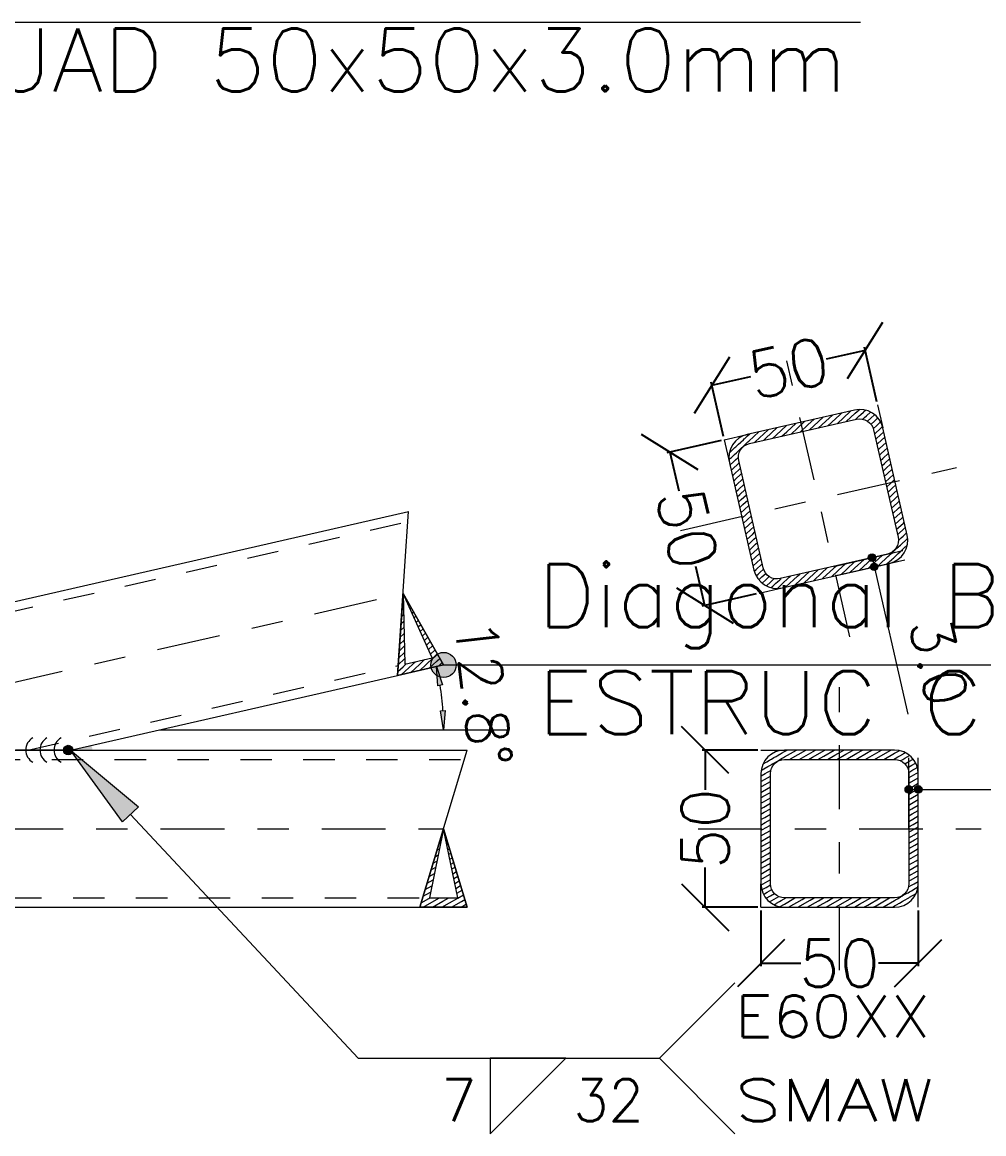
# Model space of a CAD drawing. Header units: millimetres. Extents: x 3028.5 to 3057.3, y 108.4 to 144.6.
# Drawn here: x 3051.199 to 3054.257, y 116.25 to 119.784 of the extents above; entities that cross this region are included whole.
import ezdxf
from ezdxf.enums import TextEntityAlignment as Align

# ---------------------------------------------------------------- set-up
doc = ezdxf.new("R2010")
doc.units = ezdxf.units.MM
doc.linetypes.add('CYPE_PUNTO', pattern=[0.075, 0, -0.075])
doc.linetypes.add('CYPE_RAYAPUNTO', pattern=[0.4125, 0.2025, -0.105, 0, -0.105])
for name, color, linetype, lineweight in [('COTAS', 202, 'Continuous', 13), ('EJES', 42, 'CYPE_RAYAPUNTO', 0), ('LINEAS_DE_PROLONGACION_DE_COTAS', 8, 'CYPE_PUNTO', 9), ('LINEAS_OCULTAS', 8, 'CYPE_PUNTO', 9), ('PERFILES', 7, 'Continuous', 9), ('SIMBOLOS_UTILIZADOS_EN_LAS_SOLDADURAS', 140, 'Continuous', 0), ('SOLDADURAS', 150, 'Continuous', 0), ('SOMBREADOS', 8, 'Continuous', 9), ('TEXTOS', 2, 'Continuous', 9)]:
    doc.layers.add(name, color=color, linetype=linetype, lineweight=lineweight)
doc.styles.add('CYPETXT_0.04_romans', font='romans__.ttf', dxfattribs={"height": 0.15})
doc.styles.add('CYPETXT_romans', font='romans__.ttf', dxfattribs={"height": 0.2})
doc.dimstyles.new('cype_oblique', dxfattribs={"dimtxt": 0.15, "dimasz": 0.15, "dimexe": 0.01, "dimexo": 0.01, "dimgap": 0, "dimtad": 0, "dimdec": 4, "dimzin": 0, "dimdsep": 46, "dimtxsty": 'CYPETXT_0.04_romans', "dimblk1": 'OBLIQUE', "dimblk2": 'OBLIQUE', "dimsah": 1, "dimcen": 0.09, "dimadec": 0, "dimazin": 0, "dimtfac": 1, "dimtdec": 4, "dimtofl": 0, "dimtmove": 2, "dimatfit": 3, "dimfxl": 1, "dimtolj": 1, "dimtzin": 0, "dimarcsym": 0})

# ---------------------------------------------------------------- blocks, each defined once
blk = doc.blocks.new('_OBLIQUE')
at = {"color": 0, "linetype": 'ByBlock', "lineweight": -2}
blk.add_line((-0.5, -0.5), (0.5, 0.5), dxfattribs=at)
blk = doc.blocks.new('*D3064')
at = {"layer": 'COTAS', "color": 0, "lineweight": -2, "transparency": 16777216}
for p, q in [((3053.5484, 116.9603), (3053.5484, 116.783)), ((3054.0484, 116.9603), (3054.0484, 116.783)), ((3053.5484, 116.793), (3053.6752, 116.793)), ((3054.0484, 116.793), (3053.9216, 116.793))]:
    blk.add_line(p, q, dxfattribs=at)
at = {"layer": 'Defpoints', "color": 0, "transparency": 16777216}
for p in [(3053.5484, 116.9703), (3054.0484, 116.9703), (3054.0484, 116.793)]:
    blk.add_point(p, dxfattribs=at)
at = {"layer": 'COTAS', "color": 0, "lineweight": -2, "transparency": 16777216, "xscale": 0.15, "yscale": 0.15, "zscale": 0.15, "rotation": 180}
blk.add_blockref('_OBLIQUE', (3053.5484, 116.793), dxfattribs=at)
at = {"layer": 'COTAS', "color": 0, "lineweight": -2, "transparency": 16777216, "xscale": 0.15, "yscale": 0.15, "zscale": 0.15}
blk.add_blockref('_OBLIQUE', (3054.0484, 116.793), dxfattribs=at)
at = {"layer": 'COTAS', "color": 0, "transparency": 16777216, "insert": (3053.7984, 116.793), "char_height": 0.15, "attachment_point": 5, "style": 'CYPETXT_0.04_romans'}
blk.add_mtext('\\A1;50', dxfattribs=at)
blk = doc.blocks.new('*D3065')
at = {"layer": 'COTAS', "color": 0, "lineweight": -2, "transparency": 16777216}
for p, q in [((3053.5384, 117.4703), (3053.3611, 117.4703)), ((3053.3711, 117.4703), (3053.3711, 117.3435)), ((3053.3711, 116.9703), (3053.3711, 117.0971)), ((3053.5384, 116.9703), (3053.3611, 116.9703))]:
    blk.add_line(p, q, dxfattribs=at)
at = {"layer": 'Defpoints', "color": 0, "transparency": 16777216}
for p in [(3053.5484, 117.4703), (3053.3711, 116.9703), (3053.5484, 116.9703)]:
    blk.add_point(p, dxfattribs=at)
at = {"layer": 'COTAS', "color": 0, "lineweight": -2, "transparency": 16777216, "xscale": 0.15, "yscale": 0.15, "zscale": 0.15}
for p, rotation in [((3053.3711, 117.4703), 90), ((3053.3711, 116.9703), 270)]:
    blk.add_blockref('_OBLIQUE', p, dxfattribs=dict(at, rotation=rotation))
at = {"layer": 'COTAS', "color": 0, "transparency": 16777216, "insert": (3053.3711, 117.2203), "char_height": 0.15, "attachment_point": 5, "rotation": 90, "style": 'CYPETXT_0.04_romans'}
blk.add_mtext('\\A1;50', dxfattribs=at)
blk = doc.blocks.new('*D3066')
at = {"layer": 'COTAS', "color": 0, "lineweight": -2, "transparency": 16777216}
for p, q in [((3053.8796, 118.7409), (3053.756, 118.7127)), ((3053.9168, 118.5778), (3053.8774, 118.7506)), ((3053.4293, 118.4667), (3053.3899, 118.6395)), ((3053.3921, 118.6298), (3053.5158, 118.658))]:
    blk.add_line(p, q, dxfattribs=at)
at = {"layer": 'Defpoints', "color": 0, "transparency": 16777216}
for p in [(3053.3921, 118.6298), (3053.919, 118.568), (3053.4315, 118.4569)]:
    blk.add_point(p, dxfattribs=at)
at = {"layer": 'COTAS', "color": 0, "lineweight": -2, "transparency": 16777216, "xscale": 0.15, "yscale": 0.15, "zscale": 0.15}
for p, rotation in [((3053.8796, 118.7409), 12.83849788808078), ((3053.3921, 118.6298), 192.8384978880808)]:
    blk.add_blockref('_OBLIQUE', p, dxfattribs=dict(at, rotation=rotation))
at = {"layer": 'COTAS', "color": 0, "transparency": 16777216, "insert": (3053.6359, 118.6853), "char_height": 0.15, "attachment_point": 5, "rotation": 12.8385, "style": 'CYPETXT_0.04_romans'}
blk.add_mtext('\\A1;50', dxfattribs=at)
blk = doc.blocks.new('*D3067')
at = {"layer": 'COTAS', "color": 0, "lineweight": -2, "transparency": 16777216}
for p, q in [((3053.4218, 118.4547), (3053.2489, 118.4153)), ((3053.2587, 118.4175), (3053.2868, 118.2939)), ((3053.3698, 117.93), (3053.3416, 118.0537)), ((3053.5329, 117.9672), (3053.36, 117.9278))]:
    blk.add_line(p, q, dxfattribs=at)
at = {"layer": 'Defpoints', "color": 0, "transparency": 16777216}
for p in [(3053.4315, 118.4569), (3053.5426, 117.9694), (3053.3698, 117.93)]:
    blk.add_point(p, dxfattribs=at)
at = {"layer": 'COTAS', "color": 0, "lineweight": -2, "transparency": 16777216, "xscale": 0.15, "yscale": 0.15, "zscale": 0.15}
for p, rotation in [((3053.2587, 118.4175), 102.8384978880807), ((3053.3698, 117.93), 282.8384978880807)]:
    blk.add_blockref('_OBLIQUE', p, dxfattribs=dict(at, rotation=rotation))
at = {"layer": 'COTAS', "color": 0, "transparency": 16777216, "insert": (3053.3142, 118.1738), "char_height": 0.15, "attachment_point": 5, "rotation": 282.8385, "style": 'CYPETXT_0.04_romans'}
blk.add_mtext('\\A1;50', dxfattribs=at)

msp = doc.modelspace()

# ---------------------------------------------------------------- hatches: boundary and pattern name
at = {"layer": 'COTAS'}
h = msp.add_hatch(color=256, dxfattribs=at)
edge = h.paths.add_edge_path()
edge.add_arc((3053.90159, 118.082), 0.012, 0, 360)
h = msp.add_hatch(color=256, dxfattribs=at)
edge = h.paths.add_edge_path()
edge.add_arc((3053.90825, 118.05275), 0.012, 0, 360)
for points in [[(3052.52057, 117.67459), (3052.51653, 117.73558), (3052.53546, 117.67746)], [(3052.54463, 117.59593), (3052.53909, 117.53506), (3052.52948, 117.59542)]]:
    msp.add_hatch(color=256, dxfattribs=at).paths.add_polyline_path(points)
h = msp.add_hatch(color=256, dxfattribs=at)
edge = h.paths.add_edge_path()
edge.add_arc((3054.01836, 117.34532), 0.012, 0, 360)
h = msp.add_hatch(color=256, dxfattribs=at)
edge = h.paths.add_edge_path()
edge.add_arc((3054.04835, 117.34532), 0.012, 0, 360)
at = {"layer": 'SIMBOLOS_UTILIZADOS_EN_LAS_SOLDADURAS'}
msp.add_hatch(color=256, dxfattribs=at).paths.add_polyline_path([(3051.56928, 117.28955), (3051.51811, 117.24178), (3051.35262, 117.47032)])
at = {"layer": 'SOLDADURAS'}
h = msp.add_hatch(color=256, dxfattribs=at)
edge = h.paths.add_edge_path()
edge.add_arc((3051.34558, 117.47032), 0.015, 0, 360)
msp.add_hatch(color=256, dxfattribs=at).paths.add_polyline_path([(3051.35262, 117.47032), (3051.42262, 117.47032), (3051.42087, 117.48587)], flags=0)
at = {"layer": 'TEXTOS'}
h = msp.add_hatch(color=256, dxfattribs=at)
edge = h.paths.add_edge_path()
edge.add_arc((3052.53909, 117.74072), 0.04, 0, 360)

# ---------------------------------------------------------------- linework, layer by layer
at = {"layer": 'COTAS'}
for p, q in [((3053.77972, 118.05422), (3053.99908, 118.10422)), ((3053.78638, 118.02498), (3054.00575, 118.07497)), ((3053.90159, 118.082), (3054.01491, 117.58477)), ((3051.6367, 117.53506), (3052.73908, 117.53506)), ((3054.01836, 117.22033), (3054.01836, 117.44532)), ((3054.04835, 117.22033), (3054.04835, 117.44532)), ((3054.01836, 117.34532), (3054.52833, 117.34532))]:
    msp.add_line(p, q, dxfattribs=at)
for points in [[(3052.52057, 117.67459), (3052.51653, 117.73558), (3052.53546, 117.67746)], [(3052.54463, 117.59593), (3052.53909, 117.53506), (3052.52948, 117.59542)]]:
    msp.add_lwpolyline(points, close=True, dxfattribs=at)
for centre in [(3053.90159, 118.082), (3053.90825, 118.05275), (3054.01836, 117.34532), (3054.04835, 117.34532)]:
    msp.add_circle(centre, 0.012, dxfattribs=at)
msp.add_ellipse((3051.6367, 117.53506), major_axis=(0, -0.90239), ratio=1, start_param=1.6380182, end_param=1.7276616, dxfattribs=at)
at = {"layer": 'EJES'}
for p, q in [((3053.83082, 117.82998), (3053.63085, 118.70744)), ((3053.29211, 118.16873), (3054.16957, 118.3687)), ((3049.13066, 117.22033), (3052.41042, 117.96779)), ((3053.79837, 116.77035), (3053.79837, 117.67031)), ((3047.02705, 117.22033), (3052.53909, 117.22033)), ((3053.34839, 117.22033), (3054.24835, 117.22033))]:
    msp.add_line(p, q, dxfattribs=at)
at = {"layer": 'LINEAS_DE_PROLONGACION_DE_COTAS'}
for p, q in [((3053.91903, 118.568), (3053.93569, 118.49488)), ((3053.43155, 118.45691), (3053.50467, 118.47357)), ((3053.43155, 118.45691), (3053.44821, 118.38378)), ((3053.54264, 117.96943), (3053.61577, 117.98609)), ((3053.54838, 117.47032), (3053.62337, 117.47032)), ((3053.54838, 116.97034), (3053.54838, 117.04534)), ((3054.04835, 116.97034), (3054.04835, 117.04534)), ((3053.54838, 116.97034), (3053.62337, 116.97034))]:
    msp.add_line(p, q, dxfattribs=at)
at = {"layer": 'LINEAS_OCULTAS'}
for p, q in [((3049.38065, 117.50293), (3052.42589, 118.19695)), ((3051.21761, 117.47032), (3052.39496, 117.73864)), ((3047.09305, 117.44032), (3052.60509, 117.44032)), ((3046.96105, 117.00034), (3052.47309, 117.00034))]:
    msp.add_line(p, q, dxfattribs=at)
at = {"layer": 'PERFILES'}
for p, q in [((3049.38065, 117.5337), (3052.42799, 118.22819)), ((3051.35262, 117.47032), (3052.39285, 117.70739)), ((3047.10205, 117.47032), (3052.61409, 117.47032)), ((3046.95205, 116.97034), (3052.46409, 116.97034))]:
    msp.add_line(p, q, dxfattribs=at)
for points in [[(3053.957, 118.06386), (3053.97095, 118.06852), (3053.98372, 118.0758), (3053.99482, 118.08544), (3054.00382, 118.09706), (3054.01039, 118.11021), (3054.01427, 118.12439), (3054.0153, 118.13906), (3054.01346, 118.15365), (3053.93569, 118.49488), (3053.93103, 118.50883), (3053.92375, 118.52159), (3053.91411, 118.5327), (3053.90249, 118.5417), (3053.88934, 118.54827), (3053.87516, 118.55215), (3053.86049, 118.55318), (3053.8459, 118.55134), (3053.50467, 118.47357), (3053.49072, 118.46891), (3053.47796, 118.46163), (3053.46685, 118.45199), (3053.45785, 118.44037), (3053.45128, 118.42722), (3053.4474, 118.41303), (3053.44637, 118.39837), (3053.44821, 118.38378), (3053.52598, 118.04255), (3053.53064, 118.0286), (3053.53792, 118.01584), (3053.54756, 118.00473), (3053.55918, 117.99573), (3053.57233, 117.98916), (3053.58652, 117.98528), (3053.60118, 117.98425), (3053.61577, 117.98609), (3053.957, 118.06386)], [(3053.6091, 118.01534), (3053.60035, 118.01423), (3053.59155, 118.01485), (3053.58304, 118.01718), (3053.57515, 118.02112), (3053.56818, 118.02653), (3053.5624, 118.03319), (3053.55802, 118.04085), (3053.55523, 118.04922), (3053.47746, 118.39045), (3053.47635, 118.3992), (3053.47697, 118.408), (3053.4793, 118.41651), (3053.48324, 118.4244), (3053.48865, 118.43137), (3053.49531, 118.43716), (3053.50297, 118.44153), (3053.51134, 118.44432), (3053.85257, 118.52209), (3053.86132, 118.5232), (3053.87012, 118.52258), (3053.87863, 118.52025), (3053.88652, 118.51631), (3053.89349, 118.5109), (3053.89928, 118.50424), (3053.90365, 118.49658), (3053.90644, 118.48821), (3053.98421, 118.14698), (3053.98532, 118.13823), (3053.9847, 118.12943), (3053.98237, 118.12092), (3053.97843, 118.11303), (3053.97302, 118.10606), (3053.96636, 118.10027), (3053.9587, 118.0959), (3053.95034, 118.09311), (3053.6091, 118.01534)], [(3052.41042, 117.96779), (3052.39285, 117.70739), (3052.53909, 117.74072), (3052.41042, 117.96779)], [(3052.41042, 117.96779), (3052.41543, 117.7433), (3052.50318, 117.7633), (3052.41042, 117.96779)], [(3053.97336, 116.97034), (3053.98799, 116.97178), (3054.00206, 116.97605), (3054.01502, 116.98298), (3054.02639, 116.99231), (3054.03572, 117.00367), (3054.04265, 117.01664), (3054.04691, 117.03071), (3054.04835, 117.04534), (3054.04835, 117.39532), (3054.04691, 117.40995), (3054.04265, 117.42402), (3054.03572, 117.43699), (3054.02639, 117.44835), (3054.01502, 117.45768), (3054.00206, 117.46461), (3053.98799, 117.46888), (3053.97336, 117.47032), (3053.62337, 117.47032), (3053.60874, 117.46888), (3053.59467, 117.46461), (3053.58171, 117.45768), (3053.57034, 117.44835), (3053.56102, 117.43699), (3053.55409, 117.42402), (3053.54982, 117.40995), (3053.54838, 117.39532), (3053.54838, 117.04534), (3053.54982, 117.03071), (3053.55409, 117.01664), (3053.56102, 117.00367), (3053.57034, 116.99231), (3053.58171, 116.98298), (3053.59467, 116.97605), (3053.60874, 116.97178), (3053.62337, 116.97034), (3053.97336, 116.97034)], [(3053.62337, 117.00034), (3053.6146, 117.0012), (3053.60615, 117.00376), (3053.59837, 117.00792), (3053.59156, 117.01352), (3053.58596, 117.02034), (3053.5818, 117.02812), (3053.57924, 117.03656), (3053.57838, 117.04534), (3053.57838, 117.39532), (3053.57924, 117.4041), (3053.5818, 117.41254), (3053.58596, 117.42032), (3053.59156, 117.42714), (3053.59837, 117.43274), (3053.60615, 117.43689), (3053.6146, 117.43945), (3053.62337, 117.44032), (3053.97336, 117.44032), (3053.98214, 117.43945), (3053.99058, 117.43689), (3053.99836, 117.43274), (3054.00518, 117.42714), (3054.01077, 117.42032), (3054.01493, 117.41254), (3054.01749, 117.4041), (3054.01836, 117.39532), (3054.01836, 117.04534), (3054.01749, 117.03656), (3054.01493, 117.02812), (3054.01077, 117.02034), (3054.00518, 117.01352), (3053.99836, 117.00792), (3053.99058, 117.00376), (3053.98214, 117.0012), (3053.97336, 117.00034), (3053.62337, 117.00034)], [(3052.53909, 117.22033), (3052.46409, 116.97034), (3052.61409, 116.97034), (3052.53909, 117.22033)], [(3052.53909, 117.22033), (3052.49409, 117.00034), (3052.58409, 117.00034), (3052.53909, 117.22033)]]:
    msp.add_lwpolyline(points, close=True, dxfattribs=at)
for points in [[(3052.41042, 117.96779), (3052.53909, 117.74072), (3052.39285, 117.70739), (3052.42799, 118.22819)], [(3051.35262, 117.47032), (3051.34558, 117.47032), (3051.31565, 117.47032), (3051.27728, 117.47032), (3051.22794, 117.47032), (3051.17797, 117.47032)], [(3052.53909, 117.22033), (3052.61409, 116.97034), (3052.46409, 116.97034), (3052.61409, 117.47032)]]:
    msp.add_lwpolyline(points, dxfattribs=at)
at = {"layer": 'SIMBOLOS_UTILIZADOS_EN_LAS_SOLDADURAS'}
for p, q in [((3052.26758, 116.49036), (3051.5437, 117.26567)), ((3053.22553, 116.49036), (3053.46552, 116.25037))]:
    msp.add_line(p, q, dxfattribs=at)
for points in [[(3051.56928, 117.28955), (3051.51811, 117.24178), (3051.35262, 117.47032)], [(3052.68756, 116.49036), (3052.68756, 116.25037), (3052.92755, 116.49036), (3052.68756, 116.49036)]]:
    msp.add_lwpolyline(points, close=True, dxfattribs=at)
msp.add_lwpolyline([(3052.26758, 116.49036), (3053.22553, 116.49036), (3053.46552, 116.73035)], dxfattribs=at)
at = {"layer": 'SOLDADURAS'}
msp.add_circle((3051.34558, 117.47032), 0.015, dxfattribs=at)
for centre in [(3051.2556, 117.47032), (3051.30059, 117.47032), (3051.34558, 117.47032)]:
    msp.add_ellipse(centre, major_axis=(0, -0.04499), ratio=1, start_param=3.665179, end_param=5.7595725, dxfattribs=at)
at = {"layer": 'SOMBREADOS'}
for p, q in [((3053.73142, 118.51472), (3053.74647, 118.52868)), ((3053.73173, 118.49455), (3053.76509, 118.52549)), ((3053.76097, 118.50121), (3053.79877, 118.53626)), ((3053.76509, 118.52549), (3053.77572, 118.53534)), ((3053.79022, 118.50788), (3053.83245, 118.54703)), ((3053.79877, 118.53626), (3053.80497, 118.54201)), ((3053.81947, 118.51455), (3053.84822, 118.5412)), ((3053.83245, 118.54703), (3053.83422, 118.54867)), ((3053.84822, 118.5412), (3053.86023, 118.55234)), ((3053.84872, 118.52121), (3053.85206, 118.52431)), ((3053.85206, 118.52431), (3053.85346, 118.52561)), ((3053.85346, 118.52561), (3053.86107, 118.53266)), ((3053.86023, 118.55234), (3053.86047, 118.55256)), ((3053.86047, 118.55256), (3053.86061, 118.5527)), ((3053.86061, 118.5527), (3053.86112, 118.55317)), ((3053.86107, 118.53266), (3053.8656, 118.53686)), ((3053.8656, 118.53686), (3053.87384, 118.54451)), ((3053.87177, 118.52213), (3053.87781, 118.52773)), ((3053.87384, 118.54451), (3053.87579, 118.54631)), ((3053.87579, 118.54631), (3053.88053, 118.5507)), ((3053.87781, 118.52773), (3053.88352, 118.53302)), ((3053.88352, 118.53302), (3053.89624, 118.54482)), ((3053.91012, 118.51678), (3053.92, 118.52594)), ((3053.52935, 118.45008), (3053.57098, 118.48868)), ((3053.56303, 118.46086), (3053.60023, 118.49535)), ((3053.59671, 118.47163), (3053.62948, 118.50201)), ((3053.63039, 118.4824), (3053.65873, 118.50868)), ((3053.64398, 118.47455), (3053.66406, 118.49317)), ((3053.66406, 118.49317), (3053.68797, 118.51535)), ((3053.67323, 118.48122), (3053.69774, 118.50395)), ((3053.69774, 118.50395), (3053.71722, 118.52201)), ((3053.70248, 118.48788), (3053.73142, 118.51472)), ((3053.89809, 118.50562), (3053.91012, 118.51678)), ((3053.91033, 118.47606), (3053.92897, 118.49335)), ((3053.9222, 118.50752), (3053.92848, 118.51335)), ((3053.92897, 118.49335), (3053.9345, 118.49848)), ((3053.48579, 118.4506), (3053.4925, 118.45682)), ((3053.4925, 118.45682), (3053.49508, 118.45921)), ((3053.49508, 118.45921), (3053.49723, 118.46121)), ((3053.49723, 118.46121), (3053.5057, 118.46906)), ((3053.5057, 118.46906), (3053.51248, 118.47535)), ((3053.50686, 118.44968), (3053.50955, 118.45217)), ((3053.50955, 118.45217), (3053.54173, 118.48202)), ((3053.55623, 118.45455), (3053.56303, 118.46086)), ((3053.58548, 118.46122), (3053.59671, 118.47163)), ((3053.61473, 118.46789), (3053.63039, 118.4824)), ((3053.90941, 118.47521), (3053.91033, 118.47606)), ((3053.91325, 118.45832), (3053.91538, 118.46029)), ((3053.91538, 118.46029), (3053.93866, 118.48187)), ((3053.92042, 118.44451), (3053.9425, 118.46499)), ((3053.4481, 118.41565), (3053.45786, 118.42471)), ((3053.45786, 118.42471), (3053.46554, 118.43183)), ((3053.46554, 118.43183), (3053.46792, 118.43403)), ((3053.46792, 118.43403), (3053.47069, 118.4366)), ((3053.46999, 118.4155), (3053.47349, 118.41874)), ((3053.47069, 118.4366), (3053.47696, 118.44242)), ((3053.47349, 118.41874), (3053.47557, 118.42067)), ((3053.47557, 118.42067), (3053.48107, 118.42577)), ((3053.47696, 118.44242), (3053.48282, 118.44785)), ((3053.48107, 118.42577), (3053.48747, 118.4317)), ((3053.48282, 118.44785), (3053.48579, 118.4506)), ((3053.48747, 118.4317), (3053.48788, 118.43208)), ((3053.48788, 118.43208), (3053.48827, 118.43244)), ((3053.48827, 118.43244), (3053.49455, 118.43827)), ((3053.49455, 118.43827), (3053.49509, 118.43877)), ((3053.49509, 118.43877), (3053.50152, 118.44473)), ((3053.50152, 118.44473), (3053.50686, 118.44968)), ((3053.52698, 118.44789), (3053.52935, 118.45008)), ((3053.9171, 118.44143), (3053.92042, 118.44451)), ((3053.92095, 118.42455), (3053.92547, 118.42873)), ((3053.92547, 118.42873), (3053.94635, 118.4481)), ((3053.93051, 118.41296), (3053.9502, 118.43121)), ((3053.44688, 118.39407), (3053.45038, 118.39731)), ((3053.45038, 118.39731), (3053.45165, 118.39849)), ((3053.45546, 118.36111), (3053.47914, 118.38307)), ((3053.46423, 118.41015), (3053.46999, 118.4155)), ((3053.4677, 118.39292), (3053.47445, 118.39917)), ((3053.47445, 118.39917), (3053.4765, 118.40108)), ((3053.9248, 118.40766), (3053.93051, 118.41296)), ((3053.92865, 118.39077), (3053.93556, 118.39718)), ((3053.9325, 118.37389), (3053.94061, 118.38141)), ((3053.93556, 118.39718), (3053.95405, 118.41433)), ((3053.94061, 118.38141), (3053.9579, 118.39744)), ((3053.44989, 118.3764), (3053.45042, 118.37689)), ((3053.45374, 118.35952), (3053.45546, 118.36111)), ((3053.46051, 118.34534), (3053.48299, 118.36618)), ((3053.46556, 118.32956), (3053.48684, 118.3493)), ((3053.93635, 118.357), (3053.94565, 118.36563)), ((3053.94019, 118.34011), (3053.9507, 118.34985)), ((3053.94565, 118.36563), (3053.96175, 118.38055)), ((3053.9507, 118.34985), (3053.96559, 118.36367)), ((3053.95574, 118.33408), (3053.96944, 118.34678)), ((3053.45759, 118.34263), (3053.46051, 118.34534)), ((3053.46144, 118.32574), (3053.46556, 118.32956)), ((3053.46529, 118.30886), (3053.4706, 118.31379)), ((3053.4706, 118.31379), (3053.49069, 118.33241)), ((3053.47565, 118.29801), (3053.49454, 118.31552)), ((3053.94404, 118.32323), (3053.95574, 118.33408)), ((3053.94789, 118.30634), (3053.96079, 118.3183)), ((3053.96079, 118.3183), (3053.97329, 118.32989)), ((3053.96584, 118.30252), (3053.97714, 118.31301)), ((3053.46914, 118.29197), (3053.47565, 118.29801)), ((3053.47299, 118.27508), (3053.4807, 118.28223)), ((3053.4807, 118.28223), (3053.49839, 118.29864)), ((3053.48574, 118.26646), (3053.50223, 118.28175)), ((3053.95174, 118.28945), (3053.96584, 118.30252)), ((3053.95559, 118.27257), (3053.97088, 118.28675)), ((3053.97088, 118.28675), (3053.98099, 118.29612)), ((3053.97593, 118.27097), (3053.98484, 118.27923)), ((3053.47683, 118.2582), (3053.48574, 118.26646)), ((3053.48068, 118.24131), (3053.49079, 118.25068)), ((3053.49079, 118.25068), (3053.50608, 118.26486)), ((3053.49583, 118.2349), (3053.50993, 118.24798)), ((3053.95944, 118.25568), (3053.97593, 118.27097)), ((3053.96329, 118.23879), (3053.98098, 118.2552)), ((3053.98098, 118.2552), (3053.98869, 118.26235)), ((3053.98602, 118.23942), (3053.99253, 118.24546)), ((3053.48453, 118.22442), (3053.49583, 118.2349)), ((3053.48838, 118.20754), (3053.50088, 118.21913)), ((3053.50088, 118.21913), (3053.51378, 118.23109)), ((3053.50593, 118.20335), (3053.51763, 118.2142)), ((3053.96713, 118.22191), (3053.98602, 118.23942)), ((3053.97098, 118.20502), (3053.99107, 118.22364)), ((3053.97483, 118.18813), (3053.99611, 118.20787)), ((3053.99107, 118.22364), (3053.99638, 118.22857)), ((3053.99611, 118.20787), (3054.00023, 118.21168)), ((3053.49223, 118.19065), (3053.50593, 118.20335)), ((3053.49608, 118.17376), (3053.51097, 118.18758)), ((3053.49992, 118.15688), (3053.51602, 118.1718)), ((3053.51097, 118.18758), (3053.52148, 118.19732)), ((3053.51602, 118.1718), (3053.52533, 118.18043)), ((3053.97868, 118.17125), (3054.00116, 118.19209)), ((3053.98253, 118.15436), (3054.00621, 118.17632)), ((3054.00116, 118.19209), (3054.00408, 118.1948)), ((3054.00621, 118.17632), (3054.00793, 118.17791)), ((3053.50377, 118.13999), (3053.52106, 118.15602)), ((3053.50762, 118.1231), (3053.52611, 118.14025)), ((3053.52106, 118.15602), (3053.52917, 118.16354)), ((3053.52611, 118.14025), (3053.53302, 118.14666)), ((3053.98517, 118.13635), (3053.98722, 118.13826)), ((3053.98722, 118.13826), (3053.99397, 118.14451)), ((3053.99397, 118.14451), (3054.00068, 118.15073)), ((3053.99744, 118.12728), (3054.00755, 118.13665)), ((3054.00068, 118.15073), (3054.01125, 118.16054)), ((3054.00755, 118.13665), (3054.01002, 118.13894)), ((3054.01002, 118.13894), (3054.0113, 118.14012)), ((3054.01125, 118.16054), (3054.01178, 118.16102)), ((3054.0113, 118.14012), (3054.01479, 118.14336)), ((3053.51147, 118.10622), (3053.53116, 118.12447)), ((3053.51532, 118.08933), (3053.5362, 118.1087)), ((3053.53116, 118.12447), (3053.53687, 118.12977)), ((3053.5362, 118.1087), (3053.54072, 118.11288)), ((3053.96015, 118.0927), (3053.96658, 118.09866)), ((3053.96658, 118.09866), (3053.96712, 118.09916)), ((3053.96712, 118.09916), (3053.9734, 118.10499)), ((3053.9734, 118.10499), (3053.97379, 118.10535)), ((3053.97379, 118.10535), (3053.9742, 118.10573)), ((3053.9742, 118.10573), (3053.9806, 118.11166)), ((3053.9806, 118.11166), (3053.9861, 118.11676)), ((3053.98471, 118.09501), (3053.99098, 118.10083)), ((3053.9861, 118.11676), (3053.98818, 118.11869)), ((3053.99098, 118.10083), (3053.99375, 118.1034)), ((3053.99375, 118.1034), (3053.99613, 118.1056)), ((3053.99613, 118.1056), (3054.00381, 118.11272)), ((3054.00381, 118.11272), (3054.01357, 118.12178)), ((3053.51917, 118.07244), (3053.54125, 118.09292)), ((3053.52302, 118.05556), (3053.5463, 118.07714)), ((3053.54125, 118.09292), (3053.54457, 118.096)), ((3053.5463, 118.07714), (3053.54842, 118.07911)), ((3053.79427, 118.04117), (3053.81769, 118.06288)), ((3053.82024, 118.04479), (3053.84694, 118.06954)), ((3053.84621, 118.04841), (3053.87619, 118.07621)), ((3053.87217, 118.05203), (3053.90544, 118.08288)), ((3053.89814, 118.05565), (3053.93469, 118.08954)), ((3053.9241, 118.05927), (3053.95212, 118.08526)), ((3053.94919, 118.06208), (3053.95007, 118.06289)), ((3053.95007, 118.06289), (3053.95597, 118.06837)), ((3053.95212, 118.08526), (3053.95481, 118.08775)), ((3053.95481, 118.08775), (3053.96015, 118.0927)), ((3053.95597, 118.06837), (3053.96444, 118.07622)), ((3053.96444, 118.07622), (3053.96659, 118.07822)), ((3053.96659, 118.07822), (3053.96918, 118.08061)), ((3053.96918, 118.08061), (3053.97588, 118.08683)), ((3053.97588, 118.08683), (3053.97885, 118.08958)), ((3053.97885, 118.08958), (3053.98471, 118.09501)), ((3053.53319, 118.02408), (3053.53947, 118.0299)), ((3053.55134, 118.06137), (3053.55226, 118.06222)), ((3053.55155, 118.02065), (3053.56358, 118.03181)), ((3053.66445, 118.02306), (3053.67145, 118.02955)), ((3053.68595, 118.00209), (3053.71638, 118.0303)), ((3053.69041, 118.02668), (3053.7007, 118.03622)), ((3053.7152, 118.00875), (3053.74234, 118.03392)), ((3053.71638, 118.0303), (3053.72995, 118.04288)), ((3053.74234, 118.03392), (3053.75919, 118.04955)), ((3053.74445, 118.01542), (3053.76831, 118.03754)), ((3053.76831, 118.03754), (3053.78844, 118.05621)), ((3053.7737, 118.02208), (3053.79427, 118.04117)), ((3053.80295, 118.02875), (3053.82024, 118.04479)), ((3053.83219, 118.03542), (3053.84621, 118.04841)), ((3053.86144, 118.04208), (3053.87217, 118.05203)), ((3053.89069, 118.04875), (3053.89814, 118.05565)), ((3053.91994, 118.05541), (3053.9241, 118.05927)), ((3053.54167, 118.01149), (3053.55155, 118.02065)), ((3053.56543, 117.99261), (3053.57815, 118.00441)), ((3053.57815, 118.00441), (3053.58386, 118.0097)), ((3053.58386, 118.0097), (3053.5899, 118.0153)), ((3053.58588, 117.99112), (3053.58783, 117.99292)), ((3053.58783, 117.99292), (3053.59607, 118.00057)), ((3053.59607, 118.00057), (3053.60061, 118.00477)), ((3053.60061, 118.00477), (3053.60821, 118.01182)), ((3053.60144, 117.98509), (3053.61346, 117.99623)), ((3053.60821, 118.01182), (3053.60961, 118.01312)), ((3053.60961, 118.01312), (3053.61252, 118.01582)), ((3053.61252, 118.01582), (3053.61295, 118.01622)), ((3053.61346, 117.99623), (3053.63848, 118.01944)), ((3053.62745, 117.98876), (3053.66445, 118.02306)), ((3053.63848, 118.01944), (3053.6422, 118.02288)), ((3053.6567, 117.99542), (3053.69041, 118.02668)), ((3052.40986, 117.95971), (3052.41057, 117.96037)), ((3052.41282, 117.96246), (3052.41322, 117.96283)), ((3053.58114, 117.98672), (3053.58588, 117.99112)), ((3053.60055, 117.98426), (3053.60106, 117.98473)), ((3053.60106, 117.98473), (3053.6012, 117.98487)), ((3053.6012, 117.98487), (3053.60144, 117.98509)), ((3052.40839, 117.93789), (3052.41102, 117.94033)), ((3052.41935, 117.94806), (3052.42081, 117.94942)), ((3052.42588, 117.93366), (3052.42841, 117.93601)), ((3052.43241, 117.91926), (3052.43601, 117.9226)), ((3052.40544, 117.89425), (3052.41191, 117.90025)), ((3052.40691, 117.91607), (3052.41146, 117.92029)), ((3052.43895, 117.90486), (3052.44361, 117.90919)), ((3052.44548, 117.89046), (3052.45121, 117.89578)), ((3052.4025, 117.85061), (3052.41281, 117.86017)), ((3052.40397, 117.87243), (3052.41236, 117.88021)), ((3052.45201, 117.87606), (3052.45881, 117.88237)), ((3052.45854, 117.86167), (3052.4664, 117.86896)), ((3052.46507, 117.84727), (3052.474, 117.85555)), ((3052.39955, 117.80697), (3052.4137, 117.82009)), ((3052.40102, 117.82879), (3052.41325, 117.84013)), ((3052.4716, 117.83287), (3052.4816, 117.84214)), ((3052.47813, 117.81847), (3052.4892, 117.82873)), ((3052.39808, 117.78515), (3052.41415, 117.80005)), ((3052.48467, 117.80407), (3052.4968, 117.81532)), ((3052.4912, 117.78967), (3052.5044, 117.80191)), ((3052.49773, 117.77527), (3052.512, 117.7885)), ((3052.39513, 117.74151), (3052.41504, 117.75997)), ((3052.39661, 117.76333), (3052.41459, 117.78001)), ((3052.44062, 117.74277), (3052.44958, 117.75109)), ((3052.46219, 117.74232), (3052.47883, 117.75775)), ((3052.48377, 117.74187), (3052.50537, 117.7619)), ((3052.50534, 117.74142), (3052.51852, 117.75364)), ((3052.50537, 117.7619), (3052.51959, 117.77509)), ((3052.51852, 117.75364), (3052.52719, 117.76168)), ((3052.52691, 117.74097), (3052.53166, 117.74537)), ((3052.53166, 117.74537), (3052.53479, 117.74827)), ((3052.39366, 117.71969), (3052.41022, 117.73504)), ((3052.40559, 117.71029), (3052.44062, 117.74277)), ((3052.41022, 117.73504), (3052.41904, 117.74322)), ((3052.41904, 117.74322), (3052.42034, 117.74442)), ((3052.43484, 117.71696), (3052.46219, 117.74232)), ((3052.46409, 117.72362), (3052.48377, 117.74187)), ((3052.49334, 117.73029), (3052.50534, 117.74142)), ((3052.52259, 117.73695), (3052.52691, 117.74097)), ((3053.61337, 117.45992), (3053.62337, 117.46569)), ((3053.62337, 117.44837), (3053.66139, 117.47032)), ((3053.62337, 117.46569), (3053.63139, 117.47032)), ((3053.64222, 117.44194), (3053.69138, 117.47032)), ((3053.67745, 117.44495), (3053.72138, 117.47032)), ((3053.71268, 117.44797), (3053.75138, 117.47032)), ((3053.74791, 117.45099), (3053.78138, 117.47032)), ((3053.78314, 117.45401), (3053.81138, 117.47032)), ((3053.81837, 117.45703), (3053.84138, 117.47032)), ((3053.84942, 117.44032), (3053.88882, 117.46307)), ((3053.8536, 117.46005), (3053.87138, 117.47032)), ((3053.87941, 117.44032), (3053.92405, 117.46609)), ((3053.88882, 117.46307), (3053.90137, 117.47032)), ((3053.90941, 117.44032), (3053.95928, 117.46911)), ((3053.92405, 117.46609), (3053.93137, 117.47032)), ((3053.95928, 117.46911), (3053.96137, 117.47032)), ((3053.97336, 117.45992), (3053.98754, 117.46811)), ((3053.98754, 117.46811), (3053.98783, 117.46827)), ((3053.98783, 117.46827), (3053.988, 117.46837)), ((3053.988, 117.46837), (3053.9886, 117.46872)), ((3053.55535, 117.42642), (3053.56688, 117.43308)), ((3053.56688, 117.43308), (3053.57595, 117.43831)), ((3053.57595, 117.43831), (3053.57876, 117.43993)), ((3053.57876, 117.43993), (3053.58203, 117.44182)), ((3053.58203, 117.44182), (3053.58944, 117.4461)), ((3053.58325, 117.42521), (3053.58974, 117.42895)), ((3053.58944, 117.4461), (3053.59636, 117.4501)), ((3053.58974, 117.42895), (3053.5973, 117.43332)), ((3053.59636, 117.4501), (3053.59986, 117.45212)), ((3053.5973, 117.43332), (3053.59779, 117.4336)), ((3053.59779, 117.4336), (3053.59824, 117.43386)), ((3053.59824, 117.43386), (3053.60567, 117.43815)), ((3053.59986, 117.45212), (3053.60778, 117.45669)), ((3053.60567, 117.43815), (3053.6063, 117.43852)), ((3053.6063, 117.43852), (3053.61389, 117.4429)), ((3053.60778, 117.45669), (3053.61083, 117.45845)), ((3053.61083, 117.45845), (3053.61337, 117.45992)), ((3053.61389, 117.4429), (3053.6202, 117.44654)), ((3053.6202, 117.44654), (3053.62337, 117.44837)), ((3053.63942, 117.44032), (3053.64222, 117.44194)), ((3053.66942, 117.44032), (3053.67745, 117.44495)), ((3053.69942, 117.44032), (3053.71268, 117.44797)), ((3053.72942, 117.44032), (3053.74791, 117.45099)), ((3053.75942, 117.44032), (3053.78314, 117.45401)), ((3053.78942, 117.44032), (3053.81837, 117.45703)), ((3053.81942, 117.44032), (3053.8536, 117.46005)), ((3053.93941, 117.44032), (3053.97336, 117.45992)), ((3053.96941, 117.44032), (3053.97336, 117.4426)), ((3053.97336, 117.4426), (3053.97501, 117.44355)), ((3053.97501, 117.44355), (3053.98399, 117.44874)), ((3053.98399, 117.44874), (3053.98935, 117.45183)), ((3053.98935, 117.45183), (3053.99908, 117.45745)), ((3053.99209, 117.43609), (3053.99923, 117.44021)), ((3053.99908, 117.45745), (3054.00138, 117.45878)), ((3053.99923, 117.44021), (3054.00596, 117.4441)), ((3054.00138, 117.45878), (3054.00698, 117.46201)), ((3054.00596, 117.4441), (3054.02099, 117.45278)), ((3054.02829, 117.42235), (3054.03996, 117.42909)), ((3053.54937, 117.40564), (3053.55349, 117.40803)), ((3053.55349, 117.40803), (3053.555, 117.40889)), ((3053.56941, 117.3999), (3053.57737, 117.40449)), ((3053.56985, 117.41747), (3053.57666, 117.4214)), ((3053.57666, 117.4214), (3053.58079, 117.42379)), ((3053.57737, 117.40449), (3053.57981, 117.4059)), ((3053.58079, 117.42379), (3053.58325, 117.42521)), ((3054.01408, 117.41415), (3054.02829, 117.42235)), ((3054.01945, 117.38261), (3054.04146, 117.39532)), ((3054.03801, 117.41065), (3054.04543, 117.41493)), ((3054.04146, 117.39532), (3054.04799, 117.39909)), ((3053.54838, 117.38775), (3053.549, 117.38811)), ((3053.54838, 117.37043), (3053.55041, 117.37161)), ((3053.55041, 117.37161), (3053.57838, 117.38775)), ((3053.55182, 117.3551), (3053.57838, 117.37043)), ((3054.01836, 117.38198), (3054.01945, 117.38261)), ((3054.01836, 117.36466), (3054.02086, 117.36611)), ((3054.02086, 117.36611), (3054.04835, 117.38198)), ((3054.02227, 117.3496), (3054.04835, 117.36466)), ((3053.54838, 117.35311), (3053.55182, 117.3551)), ((3053.54838, 117.33579), (3053.55324, 117.3386)), ((3053.54838, 117.31847), (3053.55465, 117.3221)), ((3053.55324, 117.3386), (3053.57838, 117.35311)), ((3053.55465, 117.3221), (3053.57838, 117.33579)), ((3054.01836, 117.34734), (3054.02227, 117.3496)), ((3054.01836, 117.33002), (3054.02369, 117.3331)), ((3054.02369, 117.3331), (3054.04835, 117.34734)), ((3054.0251, 117.3166), (3054.04835, 117.33002)), ((3053.54838, 117.30115), (3053.55607, 117.3056)), ((3053.54838, 117.28384), (3053.55748, 117.28909)), ((3053.55607, 117.3056), (3053.57838, 117.31847)), ((3053.55748, 117.28909), (3053.57838, 117.30115)), ((3054.01836, 117.3127), (3054.0251, 117.3166)), ((3054.01836, 117.29538), (3054.02652, 117.30009)), ((3054.02652, 117.30009), (3054.04835, 117.3127)), ((3054.02793, 117.28359), (3054.04835, 117.29538)), ((3053.54838, 117.26652), (3053.5589, 117.27259)), ((3053.54838, 117.2492), (3053.56031, 117.25609)), ((3053.5589, 117.27259), (3053.57838, 117.28384)), ((3053.56031, 117.25609), (3053.57838, 117.26652)), ((3054.01836, 117.27806), (3054.02793, 117.28359)), ((3054.01836, 117.26074), (3054.02935, 117.26709)), ((3054.01836, 117.24342), (3054.03076, 117.25059)), ((3054.02935, 117.26709), (3054.04835, 117.27806)), ((3054.03076, 117.25059), (3054.04835, 117.26074)), ((3052.53748, 117.21495), (3052.53807, 117.21529)), ((3052.53991, 117.21635), (3052.54023, 117.21654)), ((3053.54838, 117.23188), (3053.56173, 117.23958)), ((3053.54838, 117.21456), (3053.56314, 117.22308)), ((3053.56173, 117.23958), (3053.57838, 117.2492)), ((3053.56314, 117.22308), (3053.57838, 117.23188)), ((3054.01836, 117.2261), (3054.03218, 117.23408)), ((3054.01836, 117.20878), (3054.03359, 117.21758)), ((3054.03218, 117.23408), (3054.04835, 117.24342)), ((3054.03359, 117.21758), (3054.04835, 117.2261)), ((3052.5312, 117.194), (3052.53405, 117.19565)), ((3052.54308, 117.20086), (3052.54466, 117.20178)), ((3052.54625, 117.18537), (3052.54909, 117.18701)), ((3053.54838, 117.19724), (3053.56456, 117.20658)), ((3053.54838, 117.17992), (3053.56597, 117.19007)), ((3053.56456, 117.20658), (3053.57838, 117.21456)), ((3053.56597, 117.19007), (3053.57838, 117.19724)), ((3053.56738, 117.17357), (3053.57838, 117.17992)), ((3054.01836, 117.19146), (3054.03501, 117.20108)), ((3054.01836, 117.17414), (3054.03642, 117.18457)), ((3054.03501, 117.20108), (3054.04835, 117.20878)), ((3054.03642, 117.18457), (3054.04835, 117.19146)), ((3052.51863, 117.15211), (3052.52601, 117.15637)), ((3052.52491, 117.17306), (3052.53003, 117.17601)), ((3052.54942, 117.16988), (3052.55352, 117.17225)), ((3052.55258, 117.15439), (3052.55795, 117.15749)), ((3053.54838, 117.1626), (3053.56738, 117.17357)), ((3053.54838, 117.14528), (3053.5688, 117.15707)), ((3053.5688, 117.15707), (3053.57838, 117.1626)), ((3053.57021, 117.14056), (3053.57838, 117.14528)), ((3054.01836, 117.15682), (3054.03783, 117.16807)), ((3054.01836, 117.1395), (3054.03925, 117.15157)), ((3054.03783, 117.16807), (3054.04835, 117.17414)), ((3054.03925, 117.15157), (3054.04835, 117.15682)), ((3052.50606, 117.11021), (3052.51798, 117.11709)), ((3052.51235, 117.13116), (3052.522, 117.13673)), ((3052.55575, 117.1389), (3052.56238, 117.14273)), ((3052.55892, 117.12341), (3052.56681, 117.12796)), ((3052.56209, 117.10792), (3052.57124, 117.1132)), ((3053.54838, 117.12796), (3053.57021, 117.14056)), ((3053.54838, 117.11064), (3053.57163, 117.12406)), ((3053.57163, 117.12406), (3053.57838, 117.12796)), ((3053.57304, 117.10756), (3053.57838, 117.11064)), ((3054.01836, 117.12218), (3054.04066, 117.13506)), ((3054.01836, 117.10486), (3054.04208, 117.11856)), ((3054.04066, 117.13506), (3054.04835, 117.1395)), ((3054.04208, 117.11856), (3054.04835, 117.12218)), ((3052.49349, 117.06832), (3052.50995, 117.07782)), ((3052.49978, 117.08926), (3052.51396, 117.09746)), ((3052.56526, 117.09243), (3052.57566, 117.09844)), ((3052.56843, 117.07694), (3052.58009, 117.08368)), ((3053.54838, 117.09332), (3053.57304, 117.10756)), ((3053.54838, 117.076), (3053.57446, 117.09106)), ((3053.54838, 117.05868), (3053.57587, 117.07455)), ((3053.57446, 117.09106), (3053.57838, 117.09332)), ((3053.57587, 117.07455), (3053.57838, 117.076)), ((3054.01836, 117.08754), (3054.04349, 117.10206)), ((3054.01836, 117.07023), (3054.04491, 117.08555)), ((3054.04349, 117.10206), (3054.04835, 117.10486)), ((3054.04491, 117.08555), (3054.04835, 117.08754)), ((3052.48092, 117.02642), (3052.50191, 117.03854)), ((3052.48721, 117.04737), (3052.50593, 117.05818)), ((3052.57159, 117.06145), (3052.58452, 117.06891)), ((3052.57476, 117.04596), (3052.58895, 117.05415)), ((3052.57793, 117.03047), (3052.59338, 117.03939)), ((3053.57729, 117.05805), (3053.57838, 117.05868)), ((3054.01836, 117.05291), (3054.04632, 117.06905)), ((3054.01936, 117.03616), (3054.02732, 117.04076)), ((3054.02732, 117.04076), (3054.03525, 117.04534)), ((3054.03525, 117.04534), (3054.04774, 117.05255)), ((3054.04632, 117.06905), (3054.04835, 117.07023)), ((3054.04774, 117.05255), (3054.04835, 117.05291)), ((3052.47464, 117.00547), (3052.4979, 117.0189)), ((3052.5811, 117.01498), (3052.59781, 117.02462)), ((3052.5847, 116.99974), (3052.60224, 117.00986)), ((3053.55131, 117.02573), (3053.55872, 117.03001)), ((3053.55677, 117.01157), (3053.56844, 117.01831)), ((3053.56844, 117.01831), (3053.58265, 117.02651)), ((3053.59751, 117.00044), (3053.60464, 117.00456)), ((3053.99107, 117.00251), (3053.99849, 117.0068)), ((3053.99849, 117.0068), (3053.99895, 117.00706)), ((3053.99895, 117.00706), (3053.99943, 117.00734)), ((3053.99943, 117.00734), (3054.00699, 117.0117)), ((3054.00699, 117.0117), (3054.01348, 117.01545)), ((3054.01348, 117.01545), (3054.01594, 117.01687)), ((3054.01693, 117.03476), (3054.01936, 117.03616)), ((3054.02078, 117.00235), (3054.02985, 117.00758)), ((3054.02688, 117.02319), (3054.03881, 117.03008)), ((3054.02985, 117.00758), (3054.04138, 117.01424)), ((3054.03881, 117.03008), (3054.04174, 117.03176)), ((3054.04174, 117.03176), (3054.04324, 117.03263)), ((3054.04324, 117.03263), (3054.04736, 117.03501)), ((3052.46836, 116.98452), (3052.49185, 116.99809)), ((3052.47379, 116.97034), (3052.51618, 116.99482)), ((3052.49185, 116.99809), (3052.49525, 117.00005)), ((3052.49525, 117.00005), (3052.49575, 117.00034)), ((3052.50379, 116.97034), (3052.53712, 116.98958)), ((3052.51618, 116.99482), (3052.52575, 117.00034)), ((3052.53378, 116.97034), (3052.55805, 116.98435)), ((3052.53712, 116.98958), (3052.55574, 117.00034)), ((3052.55805, 116.98435), (3052.5847, 116.99974)), ((3052.56378, 116.97034), (3052.57899, 116.97912)), ((3052.57899, 116.97912), (3052.59568, 116.98876)), ((3052.59378, 116.97034), (3052.59992, 116.97388)), ((3052.59568, 116.98876), (3052.60667, 116.9951)), ((3052.59992, 116.97388), (3052.60666, 116.97778)), ((3052.60666, 116.97778), (3052.61109, 116.98034)), ((3053.57574, 116.98788), (3053.59077, 116.99656)), ((3053.58976, 116.97865), (3053.59535, 116.98188)), ((3053.59077, 116.99656), (3053.59751, 117.00044)), ((3053.59535, 116.98188), (3053.59765, 116.98321)), ((3053.59765, 116.98321), (3053.60739, 116.98883)), ((3053.60739, 116.98883), (3053.61274, 116.99192)), ((3053.60813, 116.97194), (3053.60873, 116.97229)), ((3053.60873, 116.97229), (3053.6089, 116.97238)), ((3053.6089, 116.97238), (3053.60919, 116.97255)), ((3053.60919, 116.97255), (3053.62337, 116.98074)), ((3053.61274, 116.99192), (3053.62172, 116.99711)), ((3053.62172, 116.99711), (3053.62337, 116.99806)), ((3053.62337, 116.99806), (3053.62681, 117.00004)), ((3053.62337, 116.98074), (3053.65293, 116.99781)), ((3053.62681, 117.00004), (3053.62732, 117.00034)), ((3053.63536, 116.97034), (3053.67905, 116.99557)), ((3053.65293, 116.99781), (3053.65732, 117.00034)), ((3053.66536, 116.97034), (3053.70517, 116.99333)), ((3053.67905, 116.99557), (3053.68732, 117.00034)), ((3053.69536, 116.97034), (3053.7313, 116.99109)), ((3053.70517, 116.99333), (3053.71732, 117.00034)), ((3053.72536, 116.97034), (3053.75742, 116.98885)), ((3053.7313, 116.99109), (3053.74732, 117.00034)), ((3053.75536, 116.97034), (3053.78354, 116.98661)), ((3053.75742, 116.98885), (3053.77732, 117.00034)), ((3053.78354, 116.98661), (3053.80731, 117.00034)), ((3053.78535, 116.97034), (3053.80966, 116.98437)), ((3053.80966, 116.98437), (3053.83731, 117.00034)), ((3053.81535, 116.97034), (3053.83578, 116.98213)), ((3053.83578, 116.98213), (3053.86731, 117.00034)), ((3053.84535, 116.97034), (3053.8619, 116.97989)), ((3053.8619, 116.97989), (3053.89731, 117.00034)), ((3053.87535, 116.97034), (3053.88802, 116.97766)), ((3053.88802, 116.97766), (3053.92731, 117.00034)), ((3053.90535, 116.97034), (3053.91414, 116.97542)), ((3053.91414, 116.97542), (3053.95731, 117.00034)), ((3053.93535, 116.97034), (3053.94026, 116.97318)), ((3053.94026, 116.97318), (3053.97336, 116.99229)), ((3053.96535, 116.97034), (3053.96638, 116.97094)), ((3053.96638, 116.97094), (3053.97336, 116.97497)), ((3053.97336, 116.99229), (3053.97653, 116.99412)), ((3053.97336, 116.97497), (3053.98336, 116.98074)), ((3053.97653, 116.99412), (3053.98284, 116.99776)), ((3053.98284, 116.99776), (3053.99043, 117.00214)), ((3053.98336, 116.98074), (3053.9859, 116.98221)), ((3053.9859, 116.98221), (3053.98895, 116.98397)), ((3053.98895, 116.98397), (3053.99687, 116.98854)), ((3053.99043, 117.00214), (3053.99107, 117.00251)), ((3053.99687, 116.98854), (3054.00037, 116.99056)), ((3054.00037, 116.99056), (3054.00729, 116.99456)), ((3054.00729, 116.99456), (3054.0147, 116.99883)), ((3054.0147, 116.99883), (3054.01797, 117.00072)), ((3054.01797, 117.00072), (3054.02078, 117.00235))]:
    msp.add_line(p, q, dxfattribs=at)
for points in [[(3053.88706, 118.51586), (3053.89785, 118.52585), (3053.90928, 118.53645)], [(3053.90523, 118.49179), (3053.91667, 118.5024), (3053.9222, 118.50752)], [(3053.45042, 118.37689), (3053.46099, 118.3867), (3053.4677, 118.39292)], [(3053.45165, 118.39849), (3053.45413, 118.40078), (3053.46423, 118.41015)], [(3053.98818, 118.11869), (3053.99168, 118.12193), (3053.99744, 118.12728)], [(3053.52717, 118.03895), (3053.5327, 118.04408), (3053.55134, 118.06137)], [(3053.53947, 118.0299), (3053.545, 118.03503), (3053.55644, 118.04564)], [(3053.55239, 118.00098), (3053.56383, 118.01158), (3053.57461, 118.02157)], [(3054.0056, 117.42658), (3054.01834, 117.43393), (3054.03184, 117.44172)], [(3053.549, 117.38811), (3053.56149, 117.39532), (3053.56941, 117.3999)], [(3053.555, 117.40889), (3053.55792, 117.41058), (3053.56985, 117.41747)], [(3054.01797, 117.39908), (3054.03148, 117.40688), (3054.03801, 117.41065)], [(3053.54874, 117.04157), (3053.55527, 117.04534), (3053.57729, 117.05805)], [(3053.55872, 117.03001), (3053.56525, 117.03378), (3053.57876, 117.04158)], [(3053.56489, 116.99893), (3053.57839, 117.00673), (3053.59113, 117.01408)], [(3054.01594, 117.01687), (3054.02007, 117.01926), (3054.02688, 117.02319)]]:
    msp.add_lwpolyline(points, dxfattribs=at)
at = {"layer": 'TEXTOS'}
for p, q in [((3049.38065, 119.78413), (3053.86487, 119.78413)), ((3052.53909, 117.74072), (3057.02332, 117.74072))]:
    msp.add_line(p, q, dxfattribs=at)
msp.add_circle((3052.53909, 117.74072), 0.04, dxfattribs=at)

# ---------------------------------------------------------------- texts
at = {"layer": 'COTAS', "style": 'CYPETXT_romans'}
for s, rotation, width, p, p2 in [('12.8°', 276.40082, 0.924757, (3052.57338, 117.8779), (3052.62599, 117.40886)), ('3.0', 282.79907, 0.868021, (3054.01789, 117.87257), (3054.07992, 117.59954))]:
    msp.add_text(s, height=0.133333, rotation=rotation, dxfattribs=dict(at, width=width)).set_placement(p, p2, align=Align.FIT)
at = {"layer": 'SIMBOLOS_UTILIZADOS_EN_LAS_SOLDADURAS', "style": 'CYPETXT_romans'}
for s, height, width, p, p2 in [('E60XX', 0.133333, 0.978069, (3053.46552, 116.55703), (3054.08749, 116.55703)), ('7', 0.13333, 0.872047, (3052.53156, 116.29036), (3052.64356, 116.29036)), ('32', 0.133333, 0.872047, (3052.95155, 116.29036), (3053.17554, 116.29036)), ('SMAW', 0.133333, 1.145981, (3053.46552, 116.29036), (3054.09749, 116.29036))]:
    msp.add_text(s, height=height, dxfattribs=dict(at, width=width)).set_placement(p, p2, align=Align.FIT)
at = {"layer": 'TEXTOS', "style": 'CYPETXT_romans'}
for s, width, p, p2 in [('ESTRUC CUAD 50x50x3.0mm', 0.905942, (3049.68063, 119.56414), (3053.82344, 119.56414)), ('Diagonal B', 0.85469, (3052.83908, 117.86071), (3054.30901, 117.86071)), ('ESTRUC CUAD 50x50x3.0mm', 0.905942, (3052.83908, 117.52072), (3056.98189, 117.52072))]:
    msp.add_text(s, height=0.2, dxfattribs=dict(at, width=width)).set_placement(p, p2, align=Align.FIT)

# ---------------------------------------------------------------- dimensions: what is measured, and where the dimension line sits
at = {"layer": 'COTAS'}
for p1, p2, picture, middle in [((3053.91903, 118.568), (3053.43155, 118.45691), '*D3066', (3053.63588, 118.68535)), ((3053.43155, 118.45691), (3053.54264, 117.96943), '*D3067', (3053.3142, 118.17376)), ((3053.54838, 117.47032), (3053.54838, 116.97034), '*D3065', (3053.37105, 117.22033)), ((3053.54838, 116.97034), (3054.04835, 116.97034), '*D3064', (3053.79837, 116.79302))]:
    dim = msp.add_aligned_dim(p1=p1, p2=p2, distance=-0.17733, text='50', dimstyle='cype_oblique', dxfattribs=at)
    dim.commit()
    dim.dimension.update_dxf_attribs({"geometry": picture, "text_midpoint": middle})

doc.saveas('drawing.dxf')
